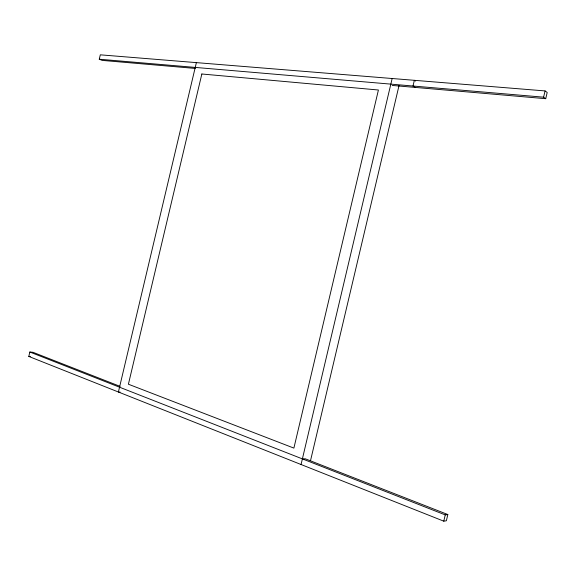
<?xml version="1.0" encoding="UTF-8"?>
<svg xmlns="http://www.w3.org/2000/svg" width="576" height="576" viewBox="0 0 576 576"><rect width="100%" height="100%" fill="white"/><g stroke="black" fill="none" stroke-linecap="round" stroke-linejoin="round"><path stroke-width="0.86" d="M443.772 521.172L445.248 514.901L447.833 514.534L446.364 520.783L443.772 521.172L28.8 356.436L29.844 352.037L32.969 352.296L120.11 386.374M545.069 90.922L547.2 92.462L545.731 98.69L543.593 97.178L545.069 90.922L100.31 54.828L99.266 59.213L102.168 60.394L195.271 68.436M196.373 62.626L118.397 392.004L120.082 392.083M301.061 464.515L392.155 78.516M310.522 460.656L399.067 85.406M302.386 458.892L305.28 458.791L447.833 514.534M28.8 356.436L30.362 356.558M99.266 59.213L543.593 97.178M392.213 85.435L545.731 98.69M29.844 352.037L445.248 514.901M415.483 87.444L412.999 86.018L414.346 80.316L415.584 81.036M201.845 73.994L128.412 384.221L293.89 448.106L378.418 90.007L201.845 73.994"/></g></svg>
